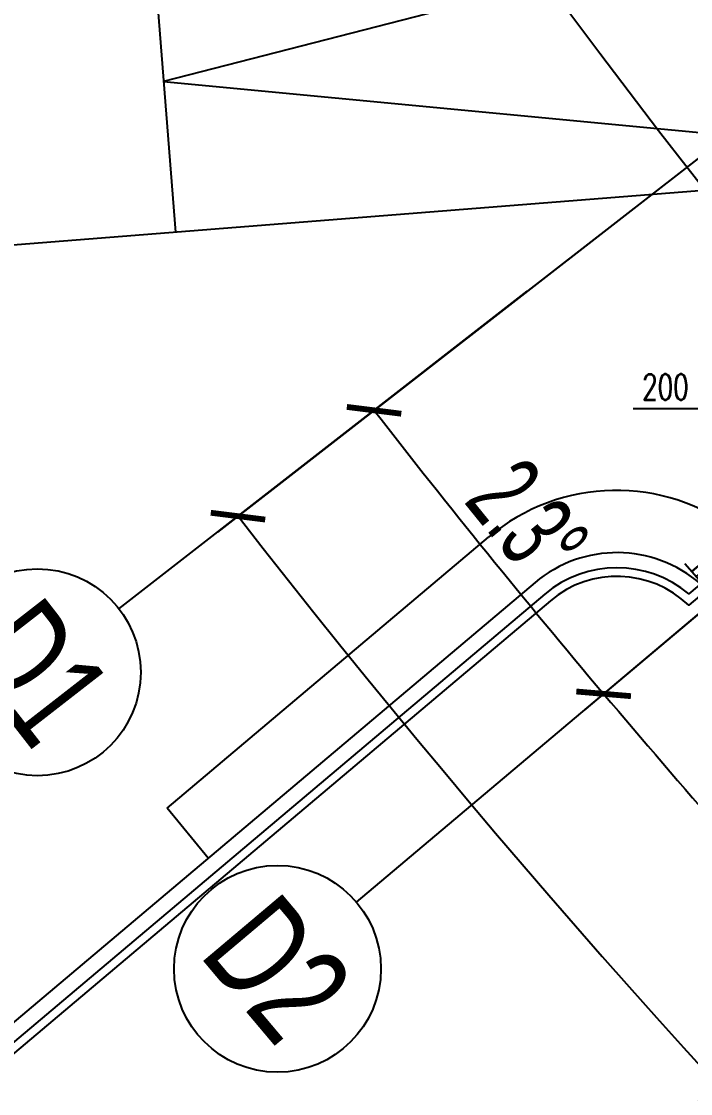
# Model space of a CAD drawing. Extents: x 1962160 to 37842216, y -162679 to 2997677.
# Drawn here: x 37436229 to 37451757, y 2609408 to 2634284 of the extents above; entities that cross this region are included whole.
import ezdxf
from ezdxf.enums import TextEntityAlignment as Align

# ---------------------------------------------------------------- set-up
doc = ezdxf.new("R2010")
doc.units = 0
doc.header["$LTSCALE"] = 1000
doc.linetypes.add('CENTER', pattern=[2, 1.25, -0.25, 0.25, -0.25])
doc.linetypes.add('CENTER2', pattern=[28.575000000000003, 19.05, -3.175, 3.175, -3.175])
doc.layers.get('0').update_dxf_attribs({"color": 8})
doc.layers.get('Defpoints').update_dxf_attribs({"color": 8})
for name, color, linetype in [('#幕墙线-平面', 8, 'Continuous'), ('#标注', 8, 'Continuous'), ('#轴线', 8, 'CENTER2'), ('A-AL-E', 8, 'Continuous'), ('A-DIMS-LEAD', 8, 'Continuous'), ('A-DIMS-SYMB', 8, 'Continuous'), ('A-FLOR', 8, 'Continuous'), ('A-GRID', 8, 'CENTER'), ('A-HATH', 8, 'Continuous'), ('A-NOTE', 8, 'Continuous'), ('A-STRS-HRAL', 8, 'Continuous'), ('DIM', 8, 'Continuous'), ('G-ACCS', 8, 'Continuous'), ('周边建筑', 8, 'Continuous')]:
    doc.layers.add(name, color=color, linetype=linetype)
doc.layers.add('A-X-CHEK', color=8, linetype='Continuous', plot=False)
doc.styles.add('#文字', font='jrs.shx', dxfattribs={"width": 0.7, "bigfont": 'hztxt.shx'})
doc.styles.add('_TCH_DIM', font='SIMPLEX', dxfattribs={"bigfont": 'GBCBIG'})
doc.styles.add('JHZX', font='jrs.shx', dxfattribs={"width": 0.6, "bigfont": 'jhz.shx'})
doc.dimstyles.new('JZBZ-600', dxfattribs={"dimscale": 600, "dimtxt": 3, "dimasz": 1.5, "dimexe": 1, "dimexo": 1, "dimgap": 0.5, "dimtad": 1, "dimdec": 0, "dimdsep": 46, "dimtxsty": 'JHZX', "dimblk1": 'ARCHTICK', "dimblk2": 'ARCHTICK', "dimsah": 1, "dimcen": 0, "dimclrd": 1, "dimclre": 1, "dimclrt": 2, "dimadec": 1, "dimazin": 2, "dimtfac": 1, "dimtdec": 0, "dimtix": 1, "dimtmove": 0, "dimatfit": 3, "dimfxl": 1, "dimtolj": 1, "dimlwd": -1, "dimlwe": -1, "dimarcsym": 1})

# ---------------------------------------------------------------- blocks, each defined once
blk = doc.blocks.new('排水沟区域')
at = {"layer": 'A-HATH'}
h = blk.add_hatch(dxfattribs=at)
h.set_pattern_fill('ANSI37', color=256, scale=100)
h.set_pattern_definition([(45, (0, 0), (-112.2532015133644, 112.2532015133644), []), (135, (0, 0), (-112.2532015133644, -112.2532015133644), [])])
edge = h.paths.add_edge_path()
edge.add_line((35484404.84779896, 2800638.072443827), (35484121.01694839, 2800433.279747995))
edge.add_arc((35647972.51225895, 2918657.177443029), 202050.0000042375, 215.8116083774713, 219.4306154351863)
edge.add_arc((35490635.79310088, 2789278.482109671), 1649.999999657789, 5.205826536689585, 39.4306154372793, ccw=False)
edge.add_line((35492278.98714232, 2789428.192967838), (35492630.9626668, 2789417.400797555))
edge.add_arc((35490635.79310082, 2789278.482109651), 1999.999999718574, 3.982934323416552, 39.43061543657535)
edge.add_arc((35647972.51225632, 2918657.177440989), 201700.0000009136, 215.811608377437, 219.4306154352089, ccw=False)
blk.add_lwpolyline([(35484404.84779896, 2800638.072443827), (35484121.01694839, 2800433.279747995, 0.01579220983298696), (35491910.24369756, 2790326.468595979, -0.1504538826405075), (35492278.98714232, 2789428.192967838), (35492630.9626668, 2789417.400797555, 0.1559149773482503), (35492180.58170298, 2790548.768759788, -0.01579220983323465)], format="xyb", close=True, dxfattribs=at)
blk = doc.blocks.new('A$C58e34137')
at = {"layer": 'A-X-CHEK'}
blk.add_blockref('排水沟区域', (-35647972.51433039, -2918657.17947907), dxfattribs=at)
blk = doc.blocks.new('15')
at = {"layer": '周边建筑'}
for points in [[(34353678.20431869, 4029966.471048663, 0.3700387706046788), (34349837.76567622, 4029998.580758072), (34317803.72948308, 4002991.085264757, 0.4137648263048964), (34317489.20010843, 3999330.493198429, 0.01813952619531441), (34330062.83332402, 3985426.032580625)], [(34354316.68240242, 4030504.763940164), (34353407.01149283, 4029737.831767047, 0.364135858853342), (34350063.36693265, 4029730.99138403), (34318029.33073951, 4002723.495890715, 0.4137648263049027), (34317757.13836002, 3999555.67999498, 0.01810171794030746), (34330286.54212465, 3985698.024384586)], [(34354292.39806495, 4030222.69527688), (34353403.03553065, 4029472.884841118, 0.3839708707192945), (34350192.28234633, 4029578.083515969), (34318158.24574318, 4002570.587676977, 0.4137648263049212), (34317910.2460878, 3999684.357979474, 0.01809856636339387), (34330427.67546555, 3985839.77065786)]]:
    blk.add_lwpolyline(points, format="xyb", dxfattribs=at)
blk = doc.blocks.new('总体道路0521')
at = {"layer": 'G-ACCS'}
for p, q in [((35647798.1078391, 2918536.673686915), (35647798.65881979, 2918529.695404874)), ((35647792.07933654, 2918529.175911936), (35647814.73066372, 2918530.964381326)), ((35647798.46755139, 2918516.330211156), (35647805.9242138, 2918522.616830024)), ((35647799.41392258, 2918515.166123542), (35647798.46755139, 2918516.330211156))]:
    blk.add_line(p, q, dxfattribs=at)
blk.add_lwpolyline([(35647810.58650807, 2918536.327043458), (35647798.38332945, 2918533.184545894), (35647814.15242165, 2918531.69066848)], dxfattribs=at)
blk.add_lwpolyline([(35647811.71910356, 2918522.726506857, 0.3546051937532621), (35647805.9242138, 2918522.616830024)], format="xyb", dxfattribs=at)
blk = doc.blocks.new('A$C06ac024f')
at = {"layer": 'A-AL-E'}
for points in [[(-145287.8805330694, 23958.21160294581), (-128813.5673151985, 21201.16620651679, -0.4119685533058242), (-128278.9669114948, 20457.71448632097, 0.1025441863688749), (-125842.3743332029, -32213.46978524746, -0.3957181001131183), (-131549.1810074821, -42585.19381452212), (-161024.043966651, -52162.15733374096, 0.4665771712174694), (-178315.5084250644, -95014.64385824368, 0.04969496342035992), (-156062.2732423842, -128330.703170726, -0.4106233703844309), (-156273.1750589237, -130640.1824203911), (-161870.8845780194, -135359.541345335)], [(-145263.1217250973, 24106.15416419134), (-128788.8085072264, 21349.10876776231, -0.4119685533025638), (-128130.8387795985, 20434.09126598388, 0.102544186368877), (-125697.0598185957, -32176.27177663473, -0.3957181001131074), (-131502.8284583241, -42727.85229196632), (-160977.691417493, -52304.81581118517, 0.4665771712174966), (-178183.1286895499, -94944.10588531752, 0.04969496342036155), (-155946.4140972048, -128235.4316719551, -0.410623370384824), (-156176.4888061658, -130754.8635806888), (-161774.198325269, -135474.2225056388)]]:
    blk.add_lwpolyline(points, format="xyb", dxfattribs=at)
for centre, radius, end in [((-0.004684299230575562, 0.005673703737556934), 195350.000000004, 249.3814002423705), ((-0.004684299230575562, 0.00567371491342783), 195550.0000000139, 249.3815480125011)]:
    blk.add_arc(centre, radius, 213.4267024433433, end, dxfattribs=at)
at = {"layer": 'A-DIMS-LEAD'}
blk.add_line((-158637.4524860233, -131584.1605539024), (-163233.7379644811, -131584.1605539024), dxfattribs=at)
at = {"layer": 'A-DIMS-SYMB'}
blk.add_lwpolyline([(-162035.7249873877, -135171.6756017897), (-158637.3968107626, -139044.6910362648), (-158429.1352795884, -138963.6401099898), (-158695.9919774905, -139296.3141113692), (-158488.9999519587, -139213.8163516284), (-155090.6717753262, -143086.8317861035)], dxfattribs=at)
at = {"layer": 'A-STRS-HRAL'}
blk.add_lwpolyline([(-178006.6222274602, -94850.05553262398, -0.3125495776443035), (-174068.840872936, -61138.89230824634, 0.3125495774687217), (-178006.6223755256, -94850.0552547476, 0.0496949634205316), (-155791.9352368936, -128108.4030070104, -0.1559149773594996), (-155341.5542730689, -129239.7709692428), (-155140.7332950235, -129245.928483162, 0.1582544774628342), (-155637.4563766569, -127981.3743419773, -0.04969496342043989), (-177830.1160615012, -94756.00462417954, -0.3125941075971308), (-173915.587511085, -61267.48714764044), (-174068.8408736289, -61138.89230765868), (-173915.5875118077, -61267.48714704253, 0.3125941077629623), (-177830.1159139648, -94756.00490106313)], format="xyb", dxfattribs=at)
blk.add_lwpolyline([(-161476.7559248209, -71704.90614396796), (-161323.5462017879, -71833.46436605506, 0.3308973985128822), (-163329.5070215166, -107805.2060105232, 0.02869897710364768), (-149910.0309419781, -125799.3346561473), (-150063.0193615631, -125928.1549019776, -0.02869940526122969), (-163496.4252661094, -107915.3799621677, -0.3309034410205535)], format="xyb", close=True, dxfattribs=at)
at = {"xscale": 1000, "yscale": 1000, "zscale": 1000}
blk.add_blockref('总体道路0521', (-35647972511.19448, -2918657176.530752), dxfattribs=at)
at = {"layer": '周边建筑'}
blk.add_blockref('15', (-34515346.51224016, -4165614.464939157), dxfattribs=at)
at = {"layer": 'A-NOTE', "style": '_TCH_DIM', "width": 0.7058823529411765}
blk.add_text('200', height=595, dxfattribs=at).set_placement((-163023.7379644811, -131374.1605539024))
blk = doc.blocks.new('A$C80b62fe7')
at = {"layer": '#幕墙线-平面'}
for points in [[(-74883.78754839301, 213197.5366707286), (-57719.07375432551, 210324.9498429135, -0.4119685533025505), (-56970.63318914175, 209284.1174346413, 0.1025441863688777), (-54538.91754749417, 156718.3566265861, -0.3957181001130247), (-60417.25829521567, 146034.881354813), (-89892.12125438452, 136457.9178355942, 0.4665771712175024), (-107034.4719231129, 93974.97182506695, 0.04969496342036184), (-84809.8724303469, 60701.78395738173, -0.4106233703847854), (-85054.00726041198, 58028.3867653315), (-90651.7167795226, 53309.02784037683)], [(-74926.70281554013, 212941.1028979034), (-57761.98902147263, 210068.5160700884, -0.4119685533058242), (-57227.38861776888, 209325.0643498925, 0.1025441863688749), (-54790.79603947699, 156653.8800783241, -0.3957181001131183), (-60497.60271375626, 146282.1560490495), (-89972.46567292511, 136705.1925298306, 0.4665771712174694), (-107263.9301313385, 93852.70600532787, 0.04969496342035992), (-85010.69494865835, 60536.6466928455, -0.4106233703844309), (-85221.59676519781, 58227.16744318046), (-90819.30628429353, 53507.8085182365)]]:
    blk.add_lwpolyline(points, format="xyb", dxfattribs=at)
for centre, radius, start, end in [((432565.3293723315, 455317.2115212861), 647022.8639757471, 214.9892495079657, 217.499398911201), ((432565.3293723315, 455317.2115212861), 648022.8639757471, 214.9892495079657, 217.499398911201), ((71051.57360942662, 188867.3555372753), 195350.000000004, 213.4267023194232, 249.3814006729123)]:
    blk.add_arc(centre, radius, start, end, dxfattribs=at)
blk = doc.blocks.new('DASWQE')
at = {"layer": 'DIM', "ltscale": 10}
blk.add_blockref('A$C80b62fe7', (-71047.03888088465, -188862.9763723449), dxfattribs=at)
blk = doc.blocks.new('_ARCHTICK')
at = {"const_width": 0.15}
blk.add_lwpolyline([(-0.5, -0.5), (0.5, 0.5)], dxfattribs=at)
blk = doc.blocks.new('*D33')
at = {"layer": '#标注', "color": 1, "transparency": 16777216}
for p, q in [((36620746.45035105, 2794342.844410595), (36607722.49268997, 2784214.326747263)), ((36709821.57140478, 2728927.471106052), (36704055.01534672, 2713469.231411852))]:
    blk.add_line(p, q, dxfattribs=at)
blk.add_arc((36780598.51155947, 2918657.163268259), 218399.9867396859, 217.8716196904767, 249.5424261213203, dxfattribs=at)
at = {"layer": 'Defpoints', "color": 0, "transparency": 16777216}
for p in [(36780598.51155947, 2918657.163268259), (36621220.08330814, 2794711.18097131), (36635678.44877037, 2755265.824424677), (36710031.27962628, 2729489.629857505)]:
    blk.add_point(p, dxfattribs=at)
at = {"layer": '#标注', "color": 1, "transparency": 16777216, "xscale": 900, "yscale": 900, "zscale": 900}
for p, rotation in [((36608196.12564705, 2784582.66330798), 127.8716196904767), ((36704264.72356822, 2714031.390163306), 339.5424261213204)]:
    blk.add_blockref('_ARCHTICK', p, dxfattribs=dict(at, rotation=rotation))
at = {"layer": '#标注', "color": 2, "transparency": 16777216, "insert": (36652034.71402183, 2743593.791307066), "char_height": 1800, "attachment_point": 5, "rotation": 323.70702290589804, "style": 'JHZX'}
blk.add_mtext('\\A1;31.7°', dxfattribs=at)
blk = doc.blocks.new('*D42')
at = {"layer": '#标注', "color": 1, "transparency": 16777216}
for p, q in [((36620747.52959999, 2794343.683703141), (36610880.04574832, 2786669.903804408)), ((36625779.08175698, 2788130.837223945), (36616222.19192886, 2780073.542869715))]:
    blk.add_line(p, q, dxfattribs=at)
blk.add_arc((36780598.51155951, 2918657.163268192), 214399.9867396854, 217.8716196952796, 220.133819280882, dxfattribs=at)
at = {"layer": 'Defpoints', "color": 0, "transparency": 16777216}
for p in [(36780598.51155951, 2918657.163268192), (36621221.16255705, 2794712.020263899), (36626237.80639819, 2788517.582234958), (36613100.51520789, 2784822.281670857)]:
    blk.add_point(p, dxfattribs=at)
at = {"layer": '#标注', "color": 1, "transparency": 16777216, "xscale": 900, "yscale": 900, "zscale": 900}
for p, rotation in [((36611353.67870537, 2787038.240365166), 127.8716196952796), ((36616680.91657008, 2780460.287880724), 310.1338192808821)]:
    blk.add_blockref('_ARCHTICK', p, dxfattribs=dict(at, rotation=rotation))
at = {"layer": '#标注', "color": 2, "transparency": 16777216, "insert": (36614917.37136857, 2784478.200197099), "char_height": 1800, "attachment_point": 5, "rotation": 309.0027194880803, "style": 'JHZX'}
blk.add_mtext('\\A1;2.3°', dxfattribs=at)
blk = doc.blocks.new('*D43')
at = {"layer": '#标注', "color": 1, "transparency": 16777216}
for p, q in [((36625779.08175696, 2788130.837223964), (36616222.1919289, 2780073.54286975)), ((36631051.95231993, 2782121.438072948), (36621820.55292361, 2773693.187917564))]:
    blk.add_line(p, q, dxfattribs=at)
blk.add_arc((36780598.51155932, 2918657.1632684), 214399.9867396296, 220.1338192809546, 222.3960199930527, dxfattribs=at)
at = {"layer": 'Defpoints', "color": 0, "transparency": 16777216}
for p in [(36780598.51155932, 2918657.1632684), (36626237.80639818, 2788517.582234973), (36631495.05362718, 2782525.988726785), (36618513.8621956, 2778315.00725464)]:
    blk.add_point(p, dxfattribs=at)
at = {"layer": '#标注', "color": 1, "transparency": 16777216, "xscale": 900, "yscale": 900, "zscale": 900}
for p, rotation in [((36616680.91657011, 2780460.28788076), 130.1338192809546), ((36622263.65423086, 2774097.738571402), 312.3960199930526)]:
    blk.add_blockref('_ARCHTICK', p, dxfattribs=dict(at, rotation=rotation))
at = {"layer": '#标注', "color": 2, "transparency": 16777216, "insert": (36620342.88464106, 2778042.909414778), "char_height": 1800, "attachment_point": 5, "rotation": 311.2649196370042, "style": 'JHZX'}
blk.add_mtext('\\A1;2.3°', dxfattribs=at)
blk = doc.blocks.new('*U247')
blk.add_line((-8.960830237663566e-17, -20), (0, 0))
blk.add_circle((0, -24), 4)
at = {"style": 'JHZX', "width": 0.75}
blk.add_attdef('AXES', text='', height=4, dxfattribs=at).set_placement((0, -24), align=Align.MIDDLE_CENTER)
blk = doc.blocks.new('DOTE-11')
at = {"layer": '#轴线'}
for points in [[(36619929.84721477, 2865401.299438776, 0.4665771712459525), (36603297.92453471, 2824183.319006984, 0.1869069858117834), (36713199.83703386, 2729400.135445045)], [(36649692.25143763, 2857636.069450992, 0.6801866972510827), (36616601.34165016, 2810411.269933818, 0.1628178013647897), (36714737.87267324, 2733523.102957241)], [(36617040.99404421, 2848828.781100597, 0.3318161066738227), (36614765.24095972, 2809199.356465551, 0.1627744169442686), (36713968.85387715, 2731461.616600736)]]:
    blk.add_lwpolyline(points, format="xyb", dxfattribs=at)
blk = doc.blocks.new('ZW-5001')
at = {"layer": '#标注'}
ref = blk.add_blockref('*U247', (36614905.9463931, 2789800.73178355), dxfattribs=dict(at, xscale=599.9999999999999, yscale=599.9999999999999, rotation=307.8714414622349))
ref.add_attrib('AXES', 'D1', dxfattribs={"layer": '0', "height": 2399.999999999999, "rotation": 307.8714413655468, "style": '#文字', "width": 0.7}).set_placement((36603538.7279245, 2780960.689685981), align=Align.MIDDLE_CENTER)
ref = blk.add_blockref('*U247', (36620121.37540963, 2783360.841317972), dxfattribs=dict(at, xscale=599.9999999999999, yscale=599.9999999999999, rotation=310.1336417587769))
ref.add_attrib('AXES', 'D2', dxfattribs={"layer": '0', "height": 2399.999999999999, "rotation": 310.1336419051537, "style": '#文字', "width": 0.7}).set_placement((36609111.95526205, 2774078.99516464), align=Align.MIDDLE_CENTER)
ref = blk.add_blockref('*U247', (36625586.93893181, 2777131.836227275), dxfattribs=dict(at, xscale=599.9999999999999, yscale=599.9999999999999, rotation=312.395842055319))
ref.add_attrib('AXES', 'D3', dxfattribs={"layer": '0', "height": 2399.999999999999, "rotation": 312.3958421935666, "style": '#文字', "width": 0.7}).set_placement((36614952.47740511, 2767422.653561514), align=Align.MIDDLE_CENTER)
ref = blk.add_blockref('*U247', (36631294.11782718, 2771123.42561454), dxfattribs=dict(at, xscale=599.9999999999999, yscale=599.9999999999999, rotation=314.6580423518612))
ref.add_attrib('AXES', 'D4', dxfattribs={"layer": '0', "height": 2399.999999999999, "rotation": 314.6580423819107, "style": '#文字', "width": 0.7}).set_placement((36621051.19077603, 2761002.040065869), align=Align.MIDDLE_CENTER)
for base, center, p1, p2, picture, middle in [((36635678.44877037, 2755265.824424677), (36780598.51155948, 2918657.16326826), (36621220.08330815, 2794711.180971308), (36710031.27962629, 2729489.629857507), '*D33', (36652034.71402183, 2743593.791307067)), ((36613100.51520789, 2784822.281670857), (36780598.51155951, 2918657.163268192), (36621221.16255705, 2794712.020263901), (36626237.80639819, 2788517.582234959), '*D42', (36614917.37136857, 2784478.200197103)), ((36618513.8621956, 2778315.00725464), (36780598.51155932, 2918657.163268403), (36626237.80639818, 2788517.582234972), (36631495.05362718, 2782525.988726783), '*D43', (36620342.88464105, 2778042.909414779))]:
    dim = blk.add_angular_dim_3p(base=base, center=center, p1=p1, p2=p2, dimstyle='JZBZ-600', dxfattribs=at)
    dim.commit()
    dim.dimension.update_dxf_attribs({"geometry": picture, "text_midpoint": middle})
blk = doc.blocks.new('FDGFH')
at = {"layer": 'A-FLOR'}
blk.add_blockref('ZW-5001', (-36780598.51155947, -2918657.163268261), dxfattribs=at)
at = {"layer": 'A-GRID'}
blk.add_blockref('DOTE-11', (-36780598.51155947, -2918657.163268261), dxfattribs=at)

msp = doc.modelspace()

# ---------------------------------------------------------------- linework, layer by layer
at = {"layer": '#标注', "ltscale": 10}
msp.add_arc((37613652.56706142, 2756885.970254162), 205203.0947814054, 208.7449720341355, 248.9246422539542, dxfattribs=at)

# ---------------------------------------------------------------- block references
at = {"layer": 'A-STRS-HRAL'}
msp.add_blockref('DASWQE', (37613652.56708944, 2756885.970215484), dxfattribs=at)
at = {"layer": 'DIM', "ltscale": 10}
for name, p in [('A$C06ac024f', (37613657.10216346, 2756879.841327364)), ('A$C58e34137', (37613657.09747919, 2756879.847001005))]:
    msp.add_blockref(name, p, dxfattribs=at)
at = {"layer": 'DIM'}
msp.add_blockref('FDGFH', (37613657.09676763, 2756879.827155179), dxfattribs=at)

doc.saveas('drawing.dxf')
